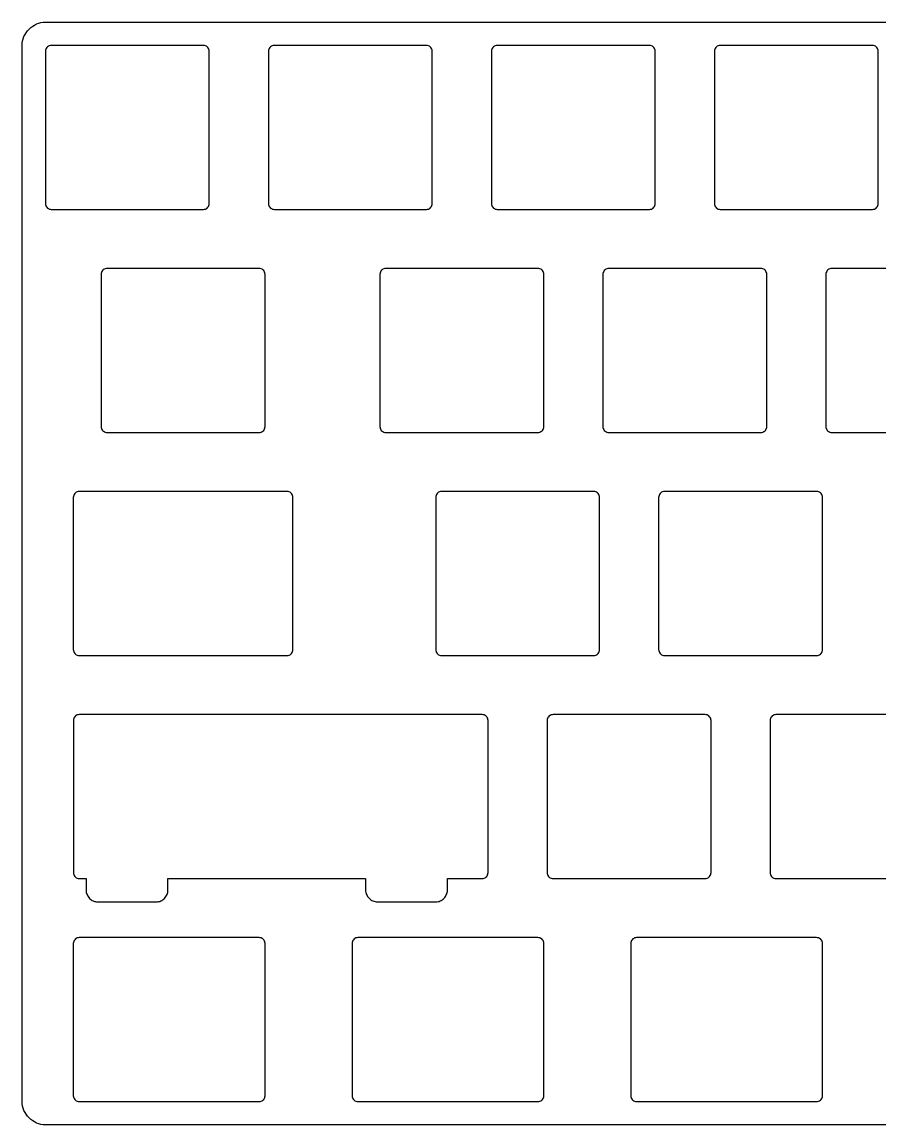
# Model space of a CAD drawing. Header units: millimetres. Extents: x 1710 to 1995, y 1352 to 1446.
# Drawn here: x 1710 to 1783.3, y 1351.6 to 1445.8 of the extents above; entities that cross this region are included whole.
import ezdxf

# ---------------------------------------------------------------- set-up
doc = ezdxf.new("R2010")
doc.units = ezdxf.units.MM
doc.header["$MEASUREMENT"] = 0
doc.layers.add('SHAPE2DVIEW', color=7, linetype='CONTINUOUS')

msp = doc.modelspace()

# ---------------------------------------------------------------- linework, layer by layer
at = {"layer": 'SHAPE2DVIEW'}
for p, q in [((1710.36, 1444.899), (1710.478, 1445.054)), ((1710.478, 1445.054), (1710.61, 1445.199)), ((1710.61, 1445.199), (1710.755, 1445.331)), ((1710.755, 1445.331), (1710.91, 1445.449)), ((1710.91, 1445.449), (1711.075, 1445.553)), ((1711.075, 1445.553), (1711.249, 1445.641)), ((1711.249, 1445.641), (1711.429, 1445.711)), ((1711.429, 1445.711), (1711.616, 1445.763)), ((1711.616, 1445.763), (1711.808, 1445.795)), ((1711.808, 1445.795), (1712.003, 1445.806)), ((1712.003, 1445.806), (1992.703, 1445.806)), ((1710.014, 1444.001), (1710.046, 1444.193)), ((1710.046, 1444.193), (1710.098, 1444.379)), ((1710.098, 1444.379), (1710.168, 1444.56)), ((1710.168, 1444.56), (1710.256, 1444.734)), ((1710.256, 1444.734), (1710.36, 1444.899)), ((1710.003, 1443.806), (1710.014, 1444.001)), ((1710.003, 1353.606), (1710.003, 1443.806)), ((1712.01, 1443.393), (1712.003, 1443.306)), ((1712.003, 1443.306), (1712.003, 1430.306)), ((1712.033, 1443.477), (1712.01, 1443.393)), ((1712.07, 1443.556), (1712.033, 1443.477)), ((1712.12, 1443.627), (1712.07, 1443.556)), ((1712.182, 1443.689), (1712.12, 1443.627)), ((1712.253, 1443.739), (1712.182, 1443.689)), ((1712.332, 1443.776), (1712.253, 1443.739)), ((1712.416, 1443.798), (1712.332, 1443.776)), ((1712.503, 1443.806), (1712.416, 1443.798)), ((1725.503, 1443.806), (1712.503, 1443.806)), ((1725.59, 1443.798), (1725.503, 1443.806)), ((1725.674, 1443.776), (1725.59, 1443.798)), ((1725.753, 1443.739), (1725.674, 1443.776)), ((1725.824, 1443.689), (1725.753, 1443.739)), ((1725.886, 1443.627), (1725.824, 1443.689)), ((1725.936, 1443.556), (1725.886, 1443.627)), ((1725.973, 1443.477), (1725.936, 1443.556)), ((1725.995, 1443.393), (1725.973, 1443.477)), ((1726.003, 1443.306), (1725.995, 1443.393)), ((1726.003, 1430.306), (1726.003, 1443.306)), ((1731.061, 1443.393), (1731.053, 1443.306)), ((1731.053, 1443.306), (1731.053, 1430.306)), ((1731.083, 1443.477), (1731.061, 1443.393)), ((1731.12, 1443.556), (1731.083, 1443.477)), ((1731.17, 1443.627), (1731.12, 1443.556)), ((1731.232, 1443.689), (1731.17, 1443.627)), ((1731.303, 1443.739), (1731.232, 1443.689)), ((1731.382, 1443.776), (1731.303, 1443.739)), ((1731.466, 1443.798), (1731.382, 1443.776)), ((1731.553, 1443.806), (1731.466, 1443.798)), ((1744.553, 1443.806), (1731.553, 1443.806)), ((1744.64, 1443.798), (1744.553, 1443.806)), ((1744.724, 1443.776), (1744.64, 1443.798)), ((1744.803, 1443.739), (1744.724, 1443.776)), ((1744.874, 1443.689), (1744.803, 1443.739)), ((1744.936, 1443.627), (1744.874, 1443.689)), ((1744.986, 1443.556), (1744.936, 1443.627)), ((1745.023, 1443.477), (1744.986, 1443.556)), ((1745.045, 1443.393), (1745.023, 1443.477)), ((1745.053, 1443.306), (1745.045, 1443.393)), ((1745.053, 1430.306), (1745.053, 1443.306)), ((1750.11, 1443.393), (1750.103, 1443.306)), ((1750.103, 1443.306), (1750.103, 1430.306)), ((1750.133, 1443.477), (1750.11, 1443.393)), ((1750.17, 1443.556), (1750.133, 1443.477)), ((1750.22, 1443.627), (1750.17, 1443.556)), ((1750.281, 1443.689), (1750.22, 1443.627)), ((1750.353, 1443.739), (1750.281, 1443.689)), ((1750.432, 1443.776), (1750.353, 1443.739)), ((1750.516, 1443.798), (1750.432, 1443.776)), ((1750.603, 1443.806), (1750.516, 1443.798)), ((1763.603, 1443.806), (1750.603, 1443.806)), ((1763.69, 1443.798), (1763.603, 1443.806)), ((1763.774, 1443.776), (1763.69, 1443.798)), ((1763.853, 1443.739), (1763.774, 1443.776)), ((1763.924, 1443.689), (1763.853, 1443.739)), ((1763.986, 1443.627), (1763.924, 1443.689)), ((1764.036, 1443.556), (1763.986, 1443.627)), ((1764.073, 1443.477), (1764.036, 1443.556)), ((1764.095, 1443.393), (1764.073, 1443.477)), ((1764.103, 1443.306), (1764.095, 1443.393)), ((1764.103, 1430.306), (1764.103, 1443.306)), ((1769.161, 1443.393), (1769.153, 1443.306)), ((1769.153, 1443.306), (1769.153, 1430.306)), ((1769.183, 1443.477), (1769.161, 1443.393)), ((1769.22, 1443.556), (1769.183, 1443.477)), ((1769.27, 1443.627), (1769.22, 1443.556)), ((1769.332, 1443.689), (1769.27, 1443.627)), ((1769.403, 1443.739), (1769.332, 1443.689)), ((1769.482, 1443.776), (1769.403, 1443.739)), ((1769.566, 1443.798), (1769.482, 1443.776)), ((1769.653, 1443.806), (1769.566, 1443.798)), ((1782.653, 1443.806), (1769.653, 1443.806)), ((1782.74, 1443.798), (1782.653, 1443.806)), ((1782.824, 1443.776), (1782.74, 1443.798)), ((1782.903, 1443.739), (1782.824, 1443.776)), ((1782.974, 1443.689), (1782.903, 1443.739)), ((1783.036, 1443.627), (1782.974, 1443.689)), ((1783.086, 1443.556), (1783.036, 1443.627)), ((1783.123, 1443.477), (1783.086, 1443.556)), ((1783.145, 1443.393), (1783.123, 1443.477)), ((1783.153, 1443.306), (1783.145, 1443.393)), ((1783.153, 1430.306), (1783.153, 1443.306)), ((1712.003, 1430.306), (1712.01, 1430.219)), ((1712.01, 1430.219), (1712.033, 1430.135)), ((1712.033, 1430.135), (1712.07, 1430.056)), ((1712.07, 1430.056), (1712.12, 1429.984)), ((1712.12, 1429.984), (1712.182, 1429.923)), ((1725.824, 1429.923), (1725.886, 1429.984)), ((1725.886, 1429.984), (1725.936, 1430.056)), ((1725.936, 1430.056), (1725.973, 1430.135)), ((1725.973, 1430.135), (1725.995, 1430.219)), ((1725.995, 1430.219), (1726.003, 1430.306)), ((1731.053, 1430.306), (1731.061, 1430.219)), ((1731.061, 1430.219), (1731.083, 1430.135)), ((1731.083, 1430.135), (1731.12, 1430.056)), ((1731.12, 1430.056), (1731.17, 1429.984)), ((1731.17, 1429.984), (1731.232, 1429.923)), ((1744.874, 1429.923), (1744.936, 1429.984)), ((1744.936, 1429.984), (1744.986, 1430.056)), ((1744.986, 1430.056), (1745.023, 1430.135)), ((1745.023, 1430.135), (1745.045, 1430.219)), ((1745.045, 1430.219), (1745.053, 1430.306)), ((1750.103, 1430.306), (1750.11, 1430.219)), ((1750.11, 1430.219), (1750.133, 1430.135)), ((1750.133, 1430.135), (1750.17, 1430.056)), ((1750.17, 1430.056), (1750.22, 1429.984)), ((1750.22, 1429.984), (1750.281, 1429.923)), ((1763.924, 1429.923), (1763.986, 1429.984)), ((1763.986, 1429.984), (1764.036, 1430.056)), ((1764.036, 1430.056), (1764.073, 1430.135)), ((1764.073, 1430.135), (1764.095, 1430.219)), ((1764.095, 1430.219), (1764.103, 1430.306)), ((1769.153, 1430.306), (1769.161, 1430.219)), ((1769.161, 1430.219), (1769.183, 1430.135)), ((1769.183, 1430.135), (1769.22, 1430.056)), ((1769.22, 1430.056), (1769.27, 1429.984)), ((1769.27, 1429.984), (1769.332, 1429.923)), ((1782.974, 1429.923), (1783.036, 1429.984)), ((1783.036, 1429.984), (1783.086, 1430.056)), ((1783.086, 1430.056), (1783.123, 1430.135)), ((1783.123, 1430.135), (1783.145, 1430.219)), ((1783.145, 1430.219), (1783.153, 1430.306)), ((1712.182, 1429.923), (1712.253, 1429.873)), ((1712.253, 1429.873), (1712.332, 1429.836)), ((1712.332, 1429.836), (1712.416, 1429.813)), ((1712.416, 1429.813), (1712.503, 1429.806)), ((1712.503, 1429.806), (1725.503, 1429.806)), ((1725.503, 1429.806), (1725.59, 1429.813)), ((1725.59, 1429.813), (1725.674, 1429.836)), ((1725.674, 1429.836), (1725.753, 1429.873)), ((1725.753, 1429.873), (1725.824, 1429.923)), ((1731.232, 1429.923), (1731.303, 1429.873)), ((1731.303, 1429.873), (1731.382, 1429.836)), ((1731.382, 1429.836), (1731.466, 1429.813)), ((1731.466, 1429.813), (1731.553, 1429.806)), ((1731.553, 1429.806), (1744.553, 1429.806)), ((1744.553, 1429.806), (1744.64, 1429.813)), ((1744.64, 1429.813), (1744.724, 1429.836)), ((1744.724, 1429.836), (1744.803, 1429.873)), ((1744.803, 1429.873), (1744.874, 1429.923)), ((1750.281, 1429.923), (1750.353, 1429.873)), ((1750.353, 1429.873), (1750.432, 1429.836)), ((1750.432, 1429.836), (1750.516, 1429.813)), ((1750.516, 1429.813), (1750.603, 1429.806)), ((1750.603, 1429.806), (1763.603, 1429.806)), ((1763.603, 1429.806), (1763.69, 1429.813)), ((1763.69, 1429.813), (1763.774, 1429.836)), ((1763.774, 1429.836), (1763.853, 1429.873)), ((1763.853, 1429.873), (1763.924, 1429.923)), ((1769.332, 1429.923), (1769.403, 1429.873)), ((1769.403, 1429.873), (1769.482, 1429.836)), ((1769.482, 1429.836), (1769.566, 1429.813)), ((1769.566, 1429.813), (1769.653, 1429.806)), ((1769.653, 1429.806), (1782.653, 1429.806)), ((1782.653, 1429.806), (1782.74, 1429.813)), ((1782.74, 1429.813), (1782.824, 1429.836)), ((1782.824, 1429.836), (1782.903, 1429.873)), ((1782.903, 1429.873), (1782.974, 1429.923)), ((1716.773, 1424.343), (1716.765, 1424.256)), ((1716.796, 1424.427), (1716.773, 1424.343)), ((1716.832, 1424.506), (1716.796, 1424.427)), ((1716.882, 1424.577), (1716.832, 1424.506)), ((1716.944, 1424.639), (1716.882, 1424.577)), ((1717.015, 1424.689), (1716.944, 1424.639)), ((1717.094, 1424.726), (1717.015, 1424.689)), ((1717.179, 1424.748), (1717.094, 1424.726)), ((1717.265, 1424.756), (1717.179, 1424.748)), ((1730.265, 1424.756), (1717.265, 1424.756)), ((1730.352, 1424.748), (1730.265, 1424.756)), ((1730.436, 1424.726), (1730.352, 1424.748)), ((1730.515, 1424.689), (1730.436, 1424.726)), ((1730.587, 1424.639), (1730.515, 1424.689)), ((1730.648, 1424.577), (1730.587, 1424.639)), ((1730.698, 1424.506), (1730.648, 1424.577)), ((1730.735, 1424.427), (1730.698, 1424.506)), ((1730.758, 1424.343), (1730.735, 1424.427)), ((1730.765, 1424.256), (1730.758, 1424.343)), ((1740.586, 1424.343), (1740.578, 1424.256)), ((1740.608, 1424.427), (1740.586, 1424.343)), ((1740.645, 1424.506), (1740.608, 1424.427)), ((1740.695, 1424.577), (1740.645, 1424.506)), ((1740.757, 1424.639), (1740.695, 1424.577)), ((1740.828, 1424.689), (1740.757, 1424.639)), ((1740.907, 1424.726), (1740.828, 1424.689)), ((1740.991, 1424.748), (1740.907, 1424.726)), ((1741.078, 1424.756), (1740.991, 1424.748)), ((1754.078, 1424.756), (1741.078, 1424.756)), ((1754.165, 1424.748), (1754.078, 1424.756)), ((1754.249, 1424.726), (1754.165, 1424.748)), ((1754.328, 1424.689), (1754.249, 1424.726)), ((1754.399, 1424.639), (1754.328, 1424.689)), ((1754.461, 1424.577), (1754.399, 1424.639)), ((1754.511, 1424.506), (1754.461, 1424.577)), ((1754.548, 1424.427), (1754.511, 1424.506)), ((1754.57, 1424.343), (1754.548, 1424.427)), ((1754.578, 1424.256), (1754.57, 1424.343)), ((1759.635, 1424.343), (1759.628, 1424.256)), ((1759.658, 1424.427), (1759.635, 1424.343)), ((1759.695, 1424.506), (1759.658, 1424.427)), ((1759.745, 1424.577), (1759.695, 1424.506)), ((1759.807, 1424.639), (1759.745, 1424.577)), ((1759.878, 1424.689), (1759.807, 1424.639)), ((1759.957, 1424.726), (1759.878, 1424.689)), ((1760.041, 1424.748), (1759.957, 1424.726)), ((1760.128, 1424.756), (1760.041, 1424.748)), ((1773.128, 1424.756), (1760.128, 1424.756)), ((1773.215, 1424.748), (1773.128, 1424.756)), ((1773.299, 1424.726), (1773.215, 1424.748)), ((1773.378, 1424.689), (1773.299, 1424.726)), ((1773.449, 1424.639), (1773.378, 1424.689)), ((1773.511, 1424.577), (1773.449, 1424.639)), ((1773.561, 1424.506), (1773.511, 1424.577)), ((1773.598, 1424.427), (1773.561, 1424.506)), ((1773.62, 1424.343), (1773.598, 1424.427)), ((1773.628, 1424.256), (1773.62, 1424.343)), ((1778.686, 1424.343), (1778.678, 1424.256)), ((1778.708, 1424.427), (1778.686, 1424.343)), ((1778.745, 1424.506), (1778.708, 1424.427)), ((1778.795, 1424.577), (1778.745, 1424.506)), ((1778.857, 1424.639), (1778.795, 1424.577)), ((1778.928, 1424.689), (1778.857, 1424.639)), ((1779.007, 1424.726), (1778.928, 1424.689)), ((1779.091, 1424.748), (1779.007, 1424.726)), ((1779.178, 1424.756), (1779.091, 1424.748)), ((1792.178, 1424.756), (1779.178, 1424.756)), ((1716.765, 1424.256), (1716.765, 1411.256)), ((1730.765, 1411.256), (1730.765, 1424.256)), ((1740.578, 1424.256), (1740.578, 1411.256)), ((1754.578, 1411.256), (1754.578, 1424.256)), ((1759.628, 1424.256), (1759.628, 1411.256)), ((1773.628, 1411.256), (1773.628, 1424.256)), ((1778.678, 1424.256), (1778.678, 1411.256)), ((1716.765, 1411.256), (1716.773, 1411.169)), ((1716.773, 1411.169), (1716.796, 1411.085)), ((1730.735, 1411.085), (1730.758, 1411.169)), ((1730.758, 1411.169), (1730.765, 1411.256)), ((1740.578, 1411.256), (1740.586, 1411.169)), ((1740.586, 1411.169), (1740.608, 1411.085)), ((1754.548, 1411.085), (1754.57, 1411.169)), ((1754.57, 1411.169), (1754.578, 1411.256)), ((1759.628, 1411.256), (1759.635, 1411.169)), ((1759.635, 1411.169), (1759.658, 1411.085)), ((1773.598, 1411.085), (1773.62, 1411.169)), ((1773.62, 1411.169), (1773.628, 1411.256)), ((1778.678, 1411.256), (1778.686, 1411.169)), ((1778.686, 1411.169), (1778.708, 1411.085)), ((1716.796, 1411.085), (1716.832, 1411.006)), ((1716.832, 1411.006), (1716.882, 1410.934)), ((1716.882, 1410.934), (1716.944, 1410.873)), ((1716.944, 1410.873), (1717.015, 1410.823)), ((1717.015, 1410.823), (1717.094, 1410.786)), ((1717.094, 1410.786), (1717.179, 1410.763)), ((1717.179, 1410.763), (1717.265, 1410.756)), ((1717.265, 1410.756), (1730.265, 1410.756)), ((1730.265, 1410.756), (1730.352, 1410.763)), ((1730.352, 1410.763), (1730.436, 1410.786)), ((1730.436, 1410.786), (1730.515, 1410.823)), ((1730.515, 1410.823), (1730.587, 1410.873)), ((1730.587, 1410.873), (1730.648, 1410.934)), ((1730.648, 1410.934), (1730.698, 1411.006)), ((1730.698, 1411.006), (1730.735, 1411.085)), ((1740.608, 1411.085), (1740.645, 1411.006)), ((1740.645, 1411.006), (1740.695, 1410.934)), ((1740.695, 1410.934), (1740.757, 1410.873)), ((1740.757, 1410.873), (1740.828, 1410.823)), ((1740.828, 1410.823), (1740.907, 1410.786)), ((1740.907, 1410.786), (1740.991, 1410.763)), ((1740.991, 1410.763), (1741.078, 1410.756)), ((1741.078, 1410.756), (1754.078, 1410.756)), ((1754.078, 1410.756), (1754.165, 1410.763)), ((1754.165, 1410.763), (1754.249, 1410.786)), ((1754.249, 1410.786), (1754.328, 1410.823)), ((1754.328, 1410.823), (1754.399, 1410.873)), ((1754.399, 1410.873), (1754.461, 1410.934)), ((1754.461, 1410.934), (1754.511, 1411.006)), ((1754.511, 1411.006), (1754.548, 1411.085)), ((1759.658, 1411.085), (1759.695, 1411.006)), ((1759.695, 1411.006), (1759.745, 1410.934)), ((1759.745, 1410.934), (1759.807, 1410.873)), ((1759.807, 1410.873), (1759.878, 1410.823)), ((1759.878, 1410.823), (1759.957, 1410.786)), ((1759.957, 1410.786), (1760.041, 1410.763)), ((1760.041, 1410.763), (1760.128, 1410.756)), ((1760.128, 1410.756), (1773.128, 1410.756)), ((1773.128, 1410.756), (1773.215, 1410.763)), ((1773.215, 1410.763), (1773.299, 1410.786)), ((1773.299, 1410.786), (1773.378, 1410.823)), ((1773.378, 1410.823), (1773.449, 1410.873)), ((1773.449, 1410.873), (1773.511, 1410.934)), ((1773.511, 1410.934), (1773.561, 1411.006)), ((1773.561, 1411.006), (1773.598, 1411.085)), ((1778.708, 1411.085), (1778.745, 1411.006)), ((1778.745, 1411.006), (1778.795, 1410.934)), ((1778.795, 1410.934), (1778.857, 1410.873)), ((1778.857, 1410.873), (1778.928, 1410.823)), ((1778.928, 1410.823), (1779.007, 1410.786)), ((1779.007, 1410.786), (1779.091, 1410.763)), ((1779.091, 1410.763), (1779.178, 1410.756)), ((1779.178, 1410.756), (1792.178, 1410.756)), ((1714.501, 1405.527), (1714.451, 1405.456)), ((1714.563, 1405.589), (1714.501, 1405.527)), ((1714.634, 1405.639), (1714.563, 1405.589)), ((1714.713, 1405.676), (1714.634, 1405.639)), ((1714.797, 1405.698), (1714.713, 1405.676)), ((1714.884, 1405.706), (1714.797, 1405.698)), ((1732.649, 1405.706), (1714.884, 1405.706)), ((1732.736, 1405.698), (1732.649, 1405.706)), ((1732.82, 1405.676), (1732.736, 1405.698)), ((1732.899, 1405.639), (1732.82, 1405.676)), ((1732.971, 1405.589), (1732.899, 1405.639)), ((1733.032, 1405.527), (1732.971, 1405.589)), ((1733.082, 1405.456), (1733.032, 1405.527)), ((1745.457, 1405.527), (1745.407, 1405.456)), ((1745.519, 1405.589), (1745.457, 1405.527)), ((1745.59, 1405.639), (1745.519, 1405.589)), ((1745.669, 1405.676), (1745.59, 1405.639)), ((1745.754, 1405.698), (1745.669, 1405.676)), ((1745.84, 1405.706), (1745.754, 1405.698)), ((1758.84, 1405.706), (1745.84, 1405.706)), ((1758.927, 1405.698), (1758.84, 1405.706)), ((1759.011, 1405.676), (1758.927, 1405.698)), ((1759.09, 1405.639), (1759.011, 1405.676)), ((1759.162, 1405.589), (1759.09, 1405.639)), ((1759.224, 1405.527), (1759.162, 1405.589)), ((1759.273, 1405.456), (1759.224, 1405.527)), ((1764.507, 1405.527), (1764.457, 1405.456)), ((1764.569, 1405.589), (1764.507, 1405.527)), ((1764.64, 1405.639), (1764.569, 1405.589)), ((1764.719, 1405.676), (1764.64, 1405.639)), ((1764.804, 1405.698), (1764.719, 1405.676)), ((1764.89, 1405.706), (1764.804, 1405.698)), ((1777.89, 1405.706), (1764.89, 1405.706)), ((1777.977, 1405.698), (1777.89, 1405.706)), ((1778.061, 1405.676), (1777.977, 1405.698)), ((1778.14, 1405.639), (1778.061, 1405.676)), ((1778.212, 1405.589), (1778.14, 1405.639)), ((1778.273, 1405.527), (1778.212, 1405.589)), ((1778.323, 1405.456), (1778.273, 1405.527)), ((1714.392, 1405.293), (1714.384, 1405.206)), ((1714.384, 1405.206), (1714.384, 1392.206)), ((1714.414, 1405.377), (1714.392, 1405.293)), ((1714.451, 1405.456), (1714.414, 1405.377)), ((1733.119, 1405.377), (1733.082, 1405.456)), ((1733.142, 1405.293), (1733.119, 1405.377)), ((1733.149, 1405.206), (1733.142, 1405.293)), ((1733.149, 1392.206), (1733.149, 1405.206)), ((1745.348, 1405.293), (1745.34, 1405.206)), ((1745.34, 1405.206), (1745.34, 1392.206)), ((1745.371, 1405.377), (1745.348, 1405.293)), ((1745.407, 1405.456), (1745.371, 1405.377)), ((1759.31, 1405.377), (1759.273, 1405.456)), ((1759.333, 1405.293), (1759.31, 1405.377)), ((1759.34, 1405.206), (1759.333, 1405.293)), ((1759.34, 1392.206), (1759.34, 1405.206)), ((1764.398, 1405.293), (1764.39, 1405.206)), ((1764.39, 1405.206), (1764.39, 1392.206)), ((1764.421, 1405.377), (1764.398, 1405.293)), ((1764.457, 1405.456), (1764.421, 1405.377)), ((1778.36, 1405.377), (1778.323, 1405.456)), ((1778.383, 1405.293), (1778.36, 1405.377)), ((1778.39, 1405.206), (1778.383, 1405.293)), ((1778.39, 1392.206), (1778.39, 1405.206)), ((1714.384, 1392.206), (1714.392, 1392.119)), ((1714.392, 1392.119), (1714.414, 1392.035)), ((1714.414, 1392.035), (1714.451, 1391.956)), ((1714.451, 1391.956), (1714.501, 1391.884)), ((1714.501, 1391.884), (1714.563, 1391.823)), ((1714.563, 1391.823), (1714.634, 1391.773)), ((1714.634, 1391.773), (1714.713, 1391.736)), ((1714.713, 1391.736), (1714.797, 1391.714)), ((1714.797, 1391.714), (1714.884, 1391.706)), ((1714.884, 1391.706), (1732.649, 1391.706)), ((1732.649, 1391.706), (1732.736, 1391.714)), ((1732.736, 1391.714), (1732.82, 1391.736)), ((1732.82, 1391.736), (1732.899, 1391.773)), ((1732.899, 1391.773), (1732.971, 1391.823)), ((1732.971, 1391.823), (1733.032, 1391.884)), ((1733.032, 1391.884), (1733.082, 1391.956)), ((1733.082, 1391.956), (1733.119, 1392.035)), ((1733.119, 1392.035), (1733.142, 1392.119)), ((1733.142, 1392.119), (1733.149, 1392.206)), ((1745.34, 1392.206), (1745.348, 1392.119)), ((1745.348, 1392.119), (1745.371, 1392.035)), ((1745.371, 1392.035), (1745.407, 1391.956)), ((1745.407, 1391.956), (1745.457, 1391.884)), ((1745.457, 1391.884), (1745.519, 1391.823)), ((1745.519, 1391.823), (1745.59, 1391.773)), ((1745.59, 1391.773), (1745.669, 1391.736)), ((1745.669, 1391.736), (1745.754, 1391.714)), ((1745.754, 1391.714), (1745.84, 1391.706)), ((1745.84, 1391.706), (1758.84, 1391.706)), ((1758.84, 1391.706), (1758.927, 1391.714)), ((1758.927, 1391.714), (1759.011, 1391.736)), ((1759.011, 1391.736), (1759.09, 1391.773)), ((1759.09, 1391.773), (1759.162, 1391.823)), ((1759.162, 1391.823), (1759.224, 1391.884)), ((1759.224, 1391.884), (1759.273, 1391.956)), ((1759.273, 1391.956), (1759.31, 1392.035)), ((1759.31, 1392.035), (1759.333, 1392.119)), ((1759.333, 1392.119), (1759.34, 1392.206)), ((1764.39, 1392.206), (1764.398, 1392.119)), ((1764.398, 1392.119), (1764.421, 1392.035)), ((1764.421, 1392.035), (1764.457, 1391.956)), ((1764.457, 1391.956), (1764.507, 1391.884)), ((1764.507, 1391.884), (1764.569, 1391.823)), ((1764.569, 1391.823), (1764.64, 1391.773)), ((1764.64, 1391.773), (1764.719, 1391.736)), ((1764.719, 1391.736), (1764.804, 1391.714)), ((1764.804, 1391.714), (1764.89, 1391.706)), ((1764.89, 1391.706), (1777.89, 1391.706)), ((1777.89, 1391.706), (1777.977, 1391.714)), ((1777.977, 1391.714), (1778.061, 1391.736)), ((1778.061, 1391.736), (1778.14, 1391.773)), ((1778.14, 1391.773), (1778.212, 1391.823)), ((1778.212, 1391.823), (1778.273, 1391.884)), ((1778.273, 1391.884), (1778.323, 1391.956)), ((1778.323, 1391.956), (1778.36, 1392.035)), ((1778.36, 1392.035), (1778.383, 1392.119)), ((1778.383, 1392.119), (1778.39, 1392.206)), ((1714.714, 1386.626), (1714.635, 1386.589)), ((1714.799, 1386.648), (1714.714, 1386.626)), ((1714.885, 1386.656), (1714.799, 1386.648)), ((1749.315, 1386.656), (1714.885, 1386.656)), ((1749.402, 1386.648), (1749.315, 1386.656)), ((1749.486, 1386.626), (1749.402, 1386.648)), ((1749.565, 1386.589), (1749.486, 1386.626)), ((1755.194, 1386.626), (1755.115, 1386.589)), ((1755.279, 1386.648), (1755.194, 1386.626)), ((1755.365, 1386.656), (1755.279, 1386.648)), ((1768.365, 1386.656), (1755.365, 1386.656)), ((1768.452, 1386.648), (1768.365, 1386.656)), ((1768.536, 1386.626), (1768.452, 1386.648)), ((1768.615, 1386.589), (1768.536, 1386.626)), ((1774.244, 1386.626), (1774.165, 1386.589)), ((1774.329, 1386.648), (1774.244, 1386.626)), ((1774.415, 1386.656), (1774.329, 1386.648)), ((1787.415, 1386.656), (1774.415, 1386.656)), ((1714.393, 1386.243), (1714.385, 1386.156)), ((1714.385, 1386.156), (1714.385, 1373.156)), ((1714.416, 1386.327), (1714.393, 1386.243)), ((1714.452, 1386.406), (1714.416, 1386.327)), ((1714.502, 1386.477), (1714.452, 1386.406)), ((1714.564, 1386.539), (1714.502, 1386.477)), ((1714.635, 1386.589), (1714.564, 1386.539)), ((1749.637, 1386.539), (1749.565, 1386.589)), ((1749.698, 1386.477), (1749.637, 1386.539)), ((1749.748, 1386.406), (1749.698, 1386.477)), ((1749.785, 1386.327), (1749.748, 1386.406)), ((1749.808, 1386.243), (1749.785, 1386.327)), ((1749.815, 1386.156), (1749.808, 1386.243)), ((1749.815, 1373.156), (1749.815, 1386.156)), ((1754.873, 1386.243), (1754.865, 1386.156)), ((1754.865, 1386.156), (1754.865, 1373.156)), ((1754.896, 1386.327), (1754.873, 1386.243)), ((1754.932, 1386.406), (1754.896, 1386.327)), ((1754.982, 1386.477), (1754.932, 1386.406)), ((1755.044, 1386.539), (1754.982, 1386.477)), ((1755.115, 1386.589), (1755.044, 1386.539)), ((1768.687, 1386.539), (1768.615, 1386.589)), ((1768.748, 1386.477), (1768.687, 1386.539)), ((1768.798, 1386.406), (1768.748, 1386.477)), ((1768.835, 1386.327), (1768.798, 1386.406)), ((1768.858, 1386.243), (1768.835, 1386.327)), ((1768.865, 1386.156), (1768.858, 1386.243)), ((1768.865, 1373.156), (1768.865, 1386.156)), ((1773.923, 1386.243), (1773.915, 1386.156)), ((1773.915, 1386.156), (1773.915, 1373.156)), ((1773.946, 1386.327), (1773.923, 1386.243)), ((1773.982, 1386.406), (1773.946, 1386.327)), ((1774.032, 1386.477), (1773.982, 1386.406)), ((1774.094, 1386.539), (1774.032, 1386.477)), ((1774.165, 1386.589), (1774.094, 1386.539)), ((1714.385, 1373.156), (1714.393, 1373.069)), ((1714.393, 1373.069), (1714.416, 1372.985)), ((1714.416, 1372.985), (1714.452, 1372.906)), ((1714.452, 1372.906), (1714.502, 1372.834)), ((1714.502, 1372.834), (1714.564, 1372.773)), ((1714.564, 1372.773), (1714.635, 1372.723)), ((1714.635, 1372.723), (1714.714, 1372.686)), ((1714.714, 1372.686), (1714.799, 1372.663)), ((1714.799, 1372.663), (1714.885, 1372.656)), ((1714.885, 1372.656), (1715.471, 1372.656)), ((1715.471, 1372.656), (1715.471, 1371.656)), ((1722.471, 1371.656), (1722.471, 1372.656)), ((1722.471, 1372.656), (1739.347, 1372.656)), ((1739.347, 1372.656), (1739.347, 1371.656)), ((1746.347, 1371.656), (1746.347, 1372.656)), ((1746.347, 1372.656), (1749.315, 1372.656)), ((1749.315, 1372.656), (1749.402, 1372.663)), ((1749.402, 1372.663), (1749.486, 1372.686)), ((1749.486, 1372.686), (1749.565, 1372.723)), ((1749.565, 1372.723), (1749.637, 1372.773)), ((1749.637, 1372.773), (1749.698, 1372.834)), ((1749.698, 1372.834), (1749.748, 1372.906)), ((1749.748, 1372.906), (1749.785, 1372.985)), ((1749.785, 1372.985), (1749.808, 1373.069)), ((1749.808, 1373.069), (1749.815, 1373.156)), ((1754.865, 1373.156), (1754.873, 1373.069)), ((1754.873, 1373.069), (1754.896, 1372.985)), ((1754.896, 1372.985), (1754.932, 1372.906)), ((1754.932, 1372.906), (1754.982, 1372.834)), ((1754.982, 1372.834), (1755.044, 1372.773)), ((1755.044, 1372.773), (1755.115, 1372.723)), ((1755.115, 1372.723), (1755.194, 1372.686)), ((1755.194, 1372.686), (1755.279, 1372.663)), ((1755.279, 1372.663), (1755.365, 1372.656)), ((1755.365, 1372.656), (1768.365, 1372.656)), ((1768.365, 1372.656), (1768.452, 1372.663)), ((1768.452, 1372.663), (1768.536, 1372.686)), ((1768.536, 1372.686), (1768.615, 1372.723)), ((1768.615, 1372.723), (1768.687, 1372.773)), ((1768.687, 1372.773), (1768.748, 1372.834)), ((1768.748, 1372.834), (1768.798, 1372.906)), ((1768.798, 1372.906), (1768.835, 1372.985)), ((1768.835, 1372.985), (1768.858, 1373.069)), ((1768.858, 1373.069), (1768.865, 1373.156)), ((1773.915, 1373.156), (1773.923, 1373.069)), ((1773.923, 1373.069), (1773.946, 1372.985)), ((1773.946, 1372.985), (1773.982, 1372.906)), ((1773.982, 1372.906), (1774.032, 1372.834)), ((1774.032, 1372.834), (1774.094, 1372.773)), ((1774.094, 1372.773), (1774.165, 1372.723)), ((1774.165, 1372.723), (1774.244, 1372.686)), ((1774.244, 1372.686), (1774.329, 1372.663)), ((1774.329, 1372.663), (1774.415, 1372.656)), ((1774.415, 1372.656), (1787.415, 1372.656)), ((1715.471, 1371.656), (1715.477, 1371.557)), ((1715.477, 1371.557), (1715.492, 1371.461)), ((1722.45, 1371.46), (1722.466, 1371.557)), ((1722.466, 1371.557), (1722.471, 1371.656)), ((1739.347, 1371.656), (1739.353, 1371.561)), ((1739.353, 1371.561), (1739.369, 1371.467)), ((1746.326, 1371.46), (1746.342, 1371.557)), ((1746.342, 1371.557), (1746.347, 1371.656)), ((1715.492, 1371.461), (1715.518, 1371.367)), ((1715.518, 1371.367), (1715.553, 1371.276)), ((1715.553, 1371.276), (1715.596, 1371.189)), ((1715.596, 1371.189), (1715.648, 1371.107)), ((1715.648, 1371.107), (1715.706, 1371.029)), ((1715.706, 1371.029), (1715.772, 1370.957)), ((1715.772, 1370.957), (1715.844, 1370.891)), ((1715.844, 1370.891), (1715.921, 1370.833)), ((1715.921, 1370.833), (1716.004, 1370.781)), ((1716.004, 1370.781), (1716.091, 1370.738)), ((1716.091, 1370.738), (1716.182, 1370.703)), ((1716.182, 1370.703), (1716.276, 1370.677)), ((1716.276, 1370.677), (1716.372, 1370.661)), ((1716.372, 1370.661), (1716.471, 1370.656)), ((1716.471, 1370.656), (1721.471, 1370.656)), ((1721.471, 1370.656), (1721.57, 1370.661)), ((1721.57, 1370.661), (1721.666, 1370.677)), ((1721.666, 1370.677), (1721.76, 1370.703)), ((1721.76, 1370.703), (1721.851, 1370.737)), ((1721.851, 1370.737), (1721.938, 1370.781)), ((1721.938, 1370.781), (1722.02, 1370.832)), ((1722.02, 1370.832), (1722.098, 1370.891)), ((1722.098, 1370.891), (1722.17, 1370.957)), ((1722.17, 1370.957), (1722.236, 1371.029)), ((1722.236, 1371.029), (1722.294, 1371.106)), ((1722.294, 1371.106), (1722.346, 1371.189)), ((1722.346, 1371.189), (1722.389, 1371.276)), ((1722.389, 1371.276), (1722.424, 1371.366)), ((1722.424, 1371.366), (1722.45, 1371.46)), ((1739.369, 1371.467), (1739.396, 1371.375)), ((1739.396, 1371.375), (1739.432, 1371.285)), ((1739.432, 1371.285), (1739.477, 1371.199)), ((1739.477, 1371.199), (1739.529, 1371.116)), ((1739.529, 1371.116), (1739.656, 1370.965)), ((1739.656, 1370.965), (1739.807, 1370.838)), ((1739.807, 1370.838), (1739.89, 1370.786)), ((1739.89, 1370.786), (1739.976, 1370.741)), ((1739.976, 1370.741), (1740.066, 1370.705)), ((1740.066, 1370.705), (1740.158, 1370.678)), ((1740.158, 1370.678), (1740.252, 1370.661)), ((1740.252, 1370.661), (1740.347, 1370.656)), ((1740.347, 1370.656), (1745.347, 1370.656)), ((1745.347, 1370.656), (1745.446, 1370.661)), ((1745.446, 1370.661), (1745.542, 1370.677)), ((1745.542, 1370.677), (1745.636, 1370.703)), ((1745.636, 1370.703), (1745.727, 1370.737)), ((1745.727, 1370.737), (1745.814, 1370.781)), ((1745.814, 1370.781), (1745.896, 1370.832)), ((1745.896, 1370.832), (1745.974, 1370.891)), ((1745.974, 1370.891), (1746.046, 1370.957)), ((1746.046, 1370.957), (1746.112, 1371.029)), ((1746.112, 1371.029), (1746.17, 1371.106)), ((1746.17, 1371.106), (1746.222, 1371.189)), ((1746.222, 1371.189), (1746.265, 1371.276)), ((1746.265, 1371.276), (1746.3, 1371.366)), ((1746.3, 1371.366), (1746.326, 1371.46)), ((1714.392, 1367.193), (1714.384, 1367.106)), ((1714.384, 1367.106), (1714.384, 1354.106)), ((1714.414, 1367.277), (1714.392, 1367.193)), ((1714.451, 1367.356), (1714.414, 1367.277)), ((1714.501, 1367.427), (1714.451, 1367.356)), ((1714.563, 1367.489), (1714.501, 1367.427)), ((1714.634, 1367.539), (1714.563, 1367.489)), ((1714.713, 1367.576), (1714.634, 1367.539)), ((1714.797, 1367.598), (1714.713, 1367.576)), ((1714.884, 1367.606), (1714.797, 1367.598)), ((1730.266, 1367.606), (1714.884, 1367.606)), ((1730.352, 1367.598), (1730.266, 1367.606)), ((1730.437, 1367.576), (1730.352, 1367.598)), ((1730.516, 1367.539), (1730.437, 1367.576)), ((1730.587, 1367.489), (1730.516, 1367.539)), ((1730.649, 1367.427), (1730.587, 1367.489)), ((1730.698, 1367.356), (1730.649, 1367.427)), ((1730.735, 1367.277), (1730.698, 1367.356)), ((1730.758, 1367.193), (1730.735, 1367.277)), ((1730.766, 1367.106), (1730.758, 1367.193)), ((1730.766, 1354.106), (1730.766, 1367.106)), ((1738.204, 1367.193), (1738.197, 1367.106)), ((1738.197, 1367.106), (1738.197, 1354.106)), ((1738.227, 1367.277), (1738.204, 1367.193)), ((1738.264, 1367.356), (1738.227, 1367.277)), ((1738.314, 1367.427), (1738.264, 1367.356)), ((1738.375, 1367.489), (1738.314, 1367.427)), ((1738.447, 1367.539), (1738.375, 1367.489)), ((1738.526, 1367.576), (1738.447, 1367.539)), ((1738.61, 1367.598), (1738.526, 1367.576)), ((1738.697, 1367.606), (1738.61, 1367.598)), ((1754.078, 1367.606), (1738.697, 1367.606)), ((1754.165, 1367.598), (1754.078, 1367.606)), ((1754.249, 1367.576), (1754.165, 1367.598)), ((1754.328, 1367.539), (1754.249, 1367.576)), ((1754.399, 1367.489), (1754.328, 1367.539)), ((1754.461, 1367.427), (1754.399, 1367.489)), ((1754.511, 1367.356), (1754.461, 1367.427)), ((1754.548, 1367.277), (1754.511, 1367.356)), ((1754.57, 1367.193), (1754.548, 1367.277)), ((1754.578, 1367.106), (1754.57, 1367.193)), ((1754.578, 1354.106), (1754.578, 1367.106)), ((1762.014, 1367.193), (1762.007, 1367.106)), ((1762.007, 1367.106), (1762.007, 1354.106)), ((1762.037, 1367.277), (1762.014, 1367.193)), ((1762.074, 1367.356), (1762.037, 1367.277)), ((1762.124, 1367.427), (1762.074, 1367.356)), ((1762.185, 1367.489), (1762.124, 1367.427)), ((1762.257, 1367.539), (1762.185, 1367.489)), ((1762.336, 1367.576), (1762.257, 1367.539)), ((1762.42, 1367.598), (1762.336, 1367.576)), ((1762.507, 1367.606), (1762.42, 1367.598)), ((1777.888, 1367.606), (1762.507, 1367.606)), ((1777.975, 1367.598), (1777.888, 1367.606)), ((1778.059, 1367.576), (1777.975, 1367.598)), ((1778.138, 1367.539), (1778.059, 1367.576)), ((1778.209, 1367.489), (1778.138, 1367.539)), ((1778.271, 1367.427), (1778.209, 1367.489)), ((1778.321, 1367.356), (1778.271, 1367.427)), ((1778.358, 1367.277), (1778.321, 1367.356)), ((1778.38, 1367.193), (1778.358, 1367.277)), ((1778.388, 1367.106), (1778.38, 1367.193)), ((1778.388, 1354.106), (1778.388, 1367.106)), ((1714.384, 1354.106), (1714.392, 1354.019)), ((1714.392, 1354.019), (1714.414, 1353.935)), ((1714.414, 1353.935), (1714.451, 1353.856)), ((1714.451, 1353.856), (1714.501, 1353.784)), ((1714.501, 1353.784), (1714.563, 1353.723)), ((1714.563, 1353.723), (1714.634, 1353.673)), ((1714.634, 1353.673), (1714.713, 1353.636)), ((1730.437, 1353.636), (1730.516, 1353.673)), ((1730.516, 1353.673), (1730.587, 1353.723)), ((1730.587, 1353.723), (1730.649, 1353.784)), ((1730.649, 1353.784), (1730.698, 1353.856)), ((1730.698, 1353.856), (1730.735, 1353.935)), ((1730.735, 1353.935), (1730.758, 1354.019)), ((1730.758, 1354.019), (1730.766, 1354.106)), ((1738.197, 1354.106), (1738.204, 1354.019)), ((1738.204, 1354.019), (1738.227, 1353.935)), ((1738.227, 1353.935), (1738.264, 1353.856)), ((1738.264, 1353.856), (1738.314, 1353.784)), ((1738.314, 1353.784), (1738.375, 1353.723)), ((1738.375, 1353.723), (1738.447, 1353.673)), ((1738.447, 1353.673), (1738.526, 1353.636)), ((1754.249, 1353.636), (1754.328, 1353.673)), ((1754.328, 1353.673), (1754.399, 1353.723)), ((1754.399, 1353.723), (1754.461, 1353.784)), ((1754.461, 1353.784), (1754.511, 1353.856)), ((1754.511, 1353.856), (1754.548, 1353.935)), ((1754.548, 1353.935), (1754.57, 1354.019)), ((1754.57, 1354.019), (1754.578, 1354.106)), ((1762.007, 1354.106), (1762.014, 1354.019)), ((1762.014, 1354.019), (1762.037, 1353.935)), ((1762.037, 1353.935), (1762.074, 1353.856)), ((1762.074, 1353.856), (1762.124, 1353.784)), ((1762.124, 1353.784), (1762.185, 1353.723)), ((1762.185, 1353.723), (1762.257, 1353.673)), ((1762.257, 1353.673), (1762.336, 1353.636)), ((1778.059, 1353.636), (1778.138, 1353.673)), ((1778.138, 1353.673), (1778.209, 1353.723)), ((1778.209, 1353.723), (1778.271, 1353.784)), ((1778.271, 1353.784), (1778.321, 1353.856)), ((1778.321, 1353.856), (1778.358, 1353.935)), ((1778.358, 1353.935), (1778.38, 1354.019)), ((1778.38, 1354.019), (1778.388, 1354.106)), ((1710.014, 1353.411), (1710.003, 1353.606)), ((1710.046, 1353.219), (1710.014, 1353.411)), ((1710.098, 1353.032), (1710.046, 1353.219)), ((1710.168, 1352.852), (1710.098, 1353.032)), ((1710.256, 1352.678), (1710.168, 1352.852)), ((1714.713, 1353.636), (1714.797, 1353.613)), ((1714.797, 1353.613), (1714.884, 1353.606)), ((1714.884, 1353.606), (1730.266, 1353.606)), ((1730.266, 1353.606), (1730.352, 1353.613)), ((1730.352, 1353.613), (1730.437, 1353.636)), ((1738.526, 1353.636), (1738.61, 1353.613)), ((1738.61, 1353.613), (1738.697, 1353.606)), ((1738.697, 1353.606), (1754.078, 1353.606)), ((1754.078, 1353.606), (1754.165, 1353.613)), ((1754.165, 1353.613), (1754.249, 1353.636)), ((1762.336, 1353.636), (1762.42, 1353.613)), ((1762.42, 1353.613), (1762.507, 1353.606)), ((1762.507, 1353.606), (1777.888, 1353.606)), ((1777.888, 1353.606), (1777.975, 1353.613)), ((1777.975, 1353.613), (1778.059, 1353.636)), ((1710.36, 1352.513), (1710.256, 1352.678)), ((1710.478, 1352.358), (1710.36, 1352.513)), ((1710.61, 1352.213), (1710.478, 1352.358)), ((1710.755, 1352.081), (1710.61, 1352.213)), ((1710.91, 1351.963), (1710.755, 1352.081)), ((1711.075, 1351.859), (1710.91, 1351.963)), ((1711.249, 1351.771), (1711.075, 1351.859)), ((1711.429, 1351.701), (1711.249, 1351.771)), ((1711.616, 1351.649), (1711.429, 1351.701)), ((1711.808, 1351.617), (1711.616, 1351.649)), ((1712.003, 1351.606), (1711.808, 1351.617)), ((1992.703, 1351.606), (1712.003, 1351.606))]:
    msp.add_line(p, q, dxfattribs=at)

doc.saveas('drawing.dxf')
